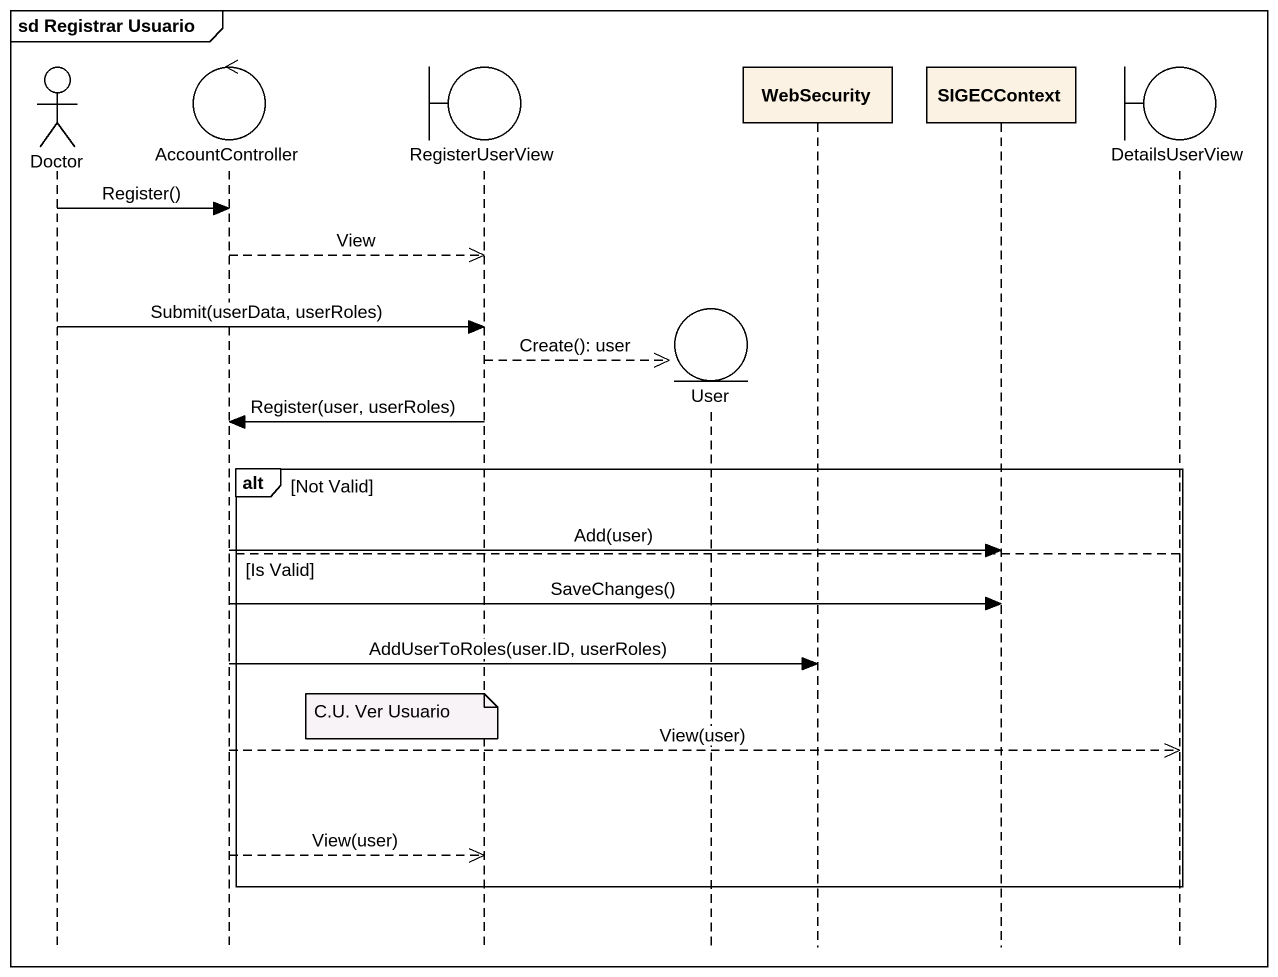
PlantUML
@startuml
mainframe sd Registrar Usuario
hide footbox
actor Doctor
control AccountController
boundary RegisterUserView
entity User
participant WebSecurity
participant SIGECContext
boundary DetailsUserView

Doctor -> AccountController : Register()
AccountController -->> RegisterUserView : View
Doctor -> RegisterUserView : Submit(userData, userRoles)
RegisterUserView -->> User ** : Create(): user
RegisterUserView -> AccountController : Register(user, userRoles)
alt Not Valid
  AccountController -> SIGECContext : Add(user)
else Is Valid
  AccountController -> SIGECContext : SaveChanges()
  AccountController -> WebSecurity : AddUserToRoles(user.ID, userRoles)
  note over RegisterUserView : C.U. Ver Usuario
  AccountController -->> DetailsUserView : View(user)
  AccountController -->> RegisterUserView : View(user)
end
@enduml
